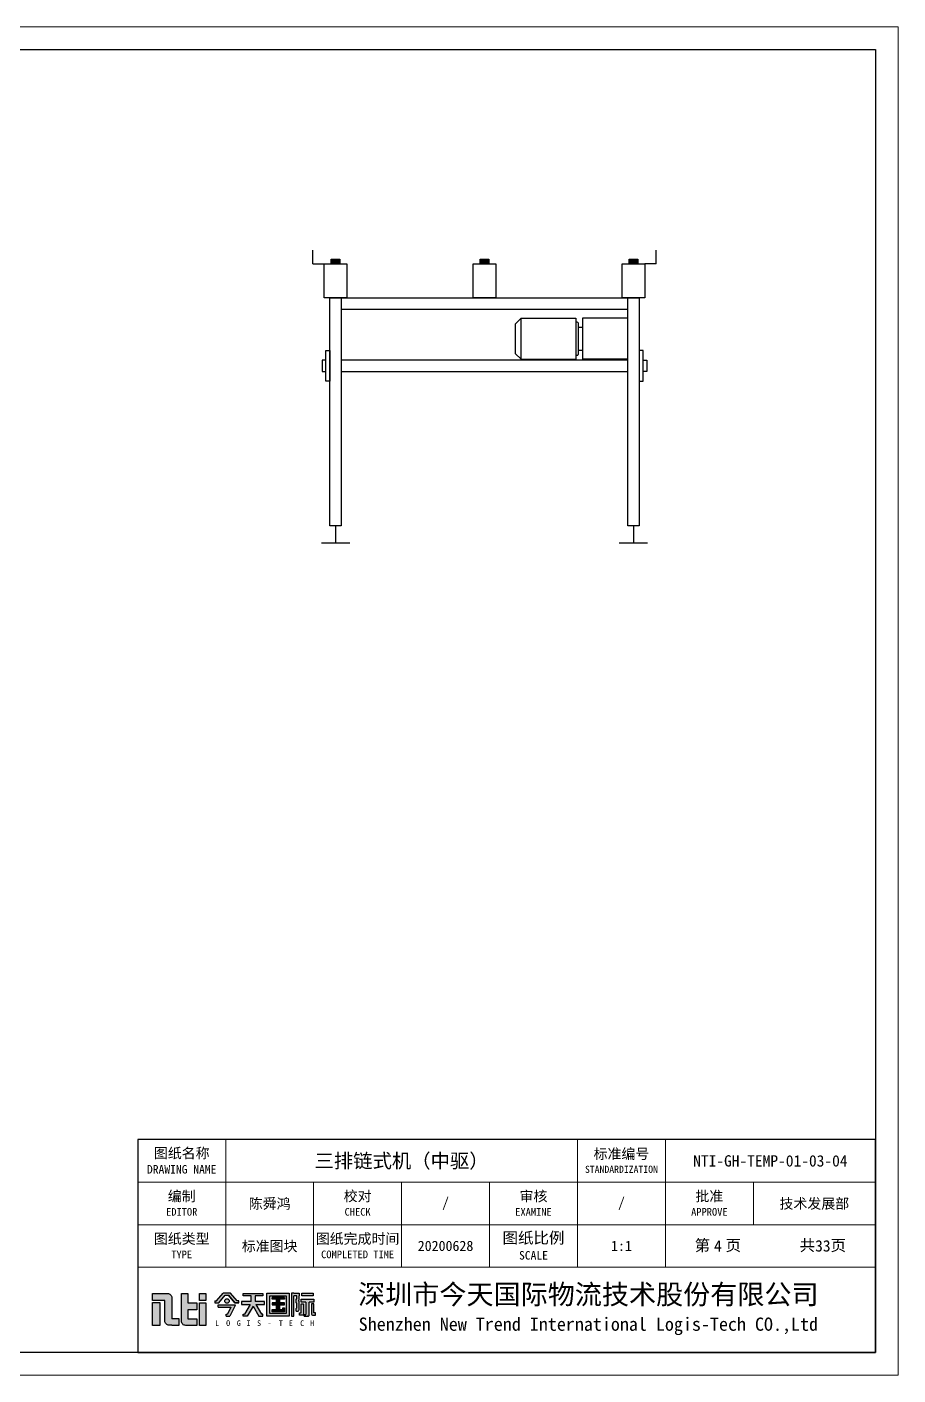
# Model space of a CAD drawing. Header units: millimetres. Extents: x 13310 to 204601, y -25828 to 2684.
# Drawn here: x 43611 to 46681, y -2068 to 2684 of the extents above; entities that cross this region are included whole.
import ezdxf
from ezdxf.enums import TextEntityAlignment as Align

# ---------------------------------------------------------------- set-up
doc = ezdxf.new("R2010")
doc.units = ezdxf.units.MM
doc.layers.add('NTI-粗实线', color=7, linetype='Continuous')
doc.layers.add('NTI-细实线', color=7, linetype='Continuous', lineweight=9)
doc.layers.add('NTI-输送设备', color=7, linetype='Continuous', plot=False)
doc.styles.add('标题栏', font='')
doc.styles.get('标题栏').set_extended_font_data('SimSun')

# ---------------------------------------------------------------- blocks, each defined once
blk = doc.blocks.new('*U39')
at = {"layer": 'NTI-输送设备'}
for p, q in [((-605, 859), (-605, 907)), ((605, 859), (605, 907)), ((-605, 859), (-565, 859)), ((605, 859), (565, 859)), ((-505, 739), (505, 739)), ((-505, 699), (505, 699)), ((-525, -65), (-525, -125)), ((525, -65), (525, -125)), ((-575, -125), (-475, -125)), ((475, -125), (575, -125))]:
    blk.add_line(p, q, dxfattribs=at)
at = {"layer": 'NTI-输送设备', "color": 2}
for p, q in [((129.5, 667), (108.5, 646)), ((129.5, 522), (129.5, 667)), ((129.5, 667), (321.8, 667)), ((321.8, 667), (321.8, 522)), ((345, 667), (345, 522)), ((505, 667), (345, 667)), ((505, 522), (505, 667)), ((108.5, 646), (108.5, 543)), ((326.8, 653), (321.8, 653)), ((329.8, 650), (329.8, 539)), ((344.8, 634.5), (332.8, 634.5)), ((108.5, 543), (129.5, 522)), ((321.8, 536), (326.8, 536)), ((332.8, 554.5), (344.8, 554.5)), ((129.5, 522), (321.8, 522)), ((505, 522), (345, 522))]:
    blk.add_line(p, q, dxfattribs=at)
at = {"layer": 'NTI-输送设备'}
for points in [[(-565, 859), (-485, 859), (-485, 739), (-565, 739)], [(-540, 875), (-510, 875), (-510, 859), (-540, 859)], [(-40, 859), (40, 859), (40, 739), (-40, 739)], [(-15, 875), (15, 875), (15, 859), (-15, 859)], [(485, 859), (565, 859), (565, 739), (485, 739)], [(510, 875), (540, 875), (540, 859), (510, 859)], [(-545, 739), (-505, 739), (-505, -65), (-545, -65)], [(505, 739), (545, 739), (545, -65), (505, -65)], [(-545, 553), (-545, 445), (-559, 445), (-559, 553)], [(545, 553), (545, 445), (559, 445), (559, 553)], [(-572, 519), (-572, 479), (-559, 479), (-559, 519)], [(572, 519), (572, 479), (559, 479), (559, 519)]]:
    blk.add_lwpolyline(points, close=True, dxfattribs=at)
at = {"layer": 'NTI-输送设备', "const_width": 16}
for points in [[(-540, 867), (-510, 867)], [(-15, 867), (15, 867)], [(510, 867), (540, 867)]]:
    blk.add_lwpolyline(points, dxfattribs=at)
at = {"layer": 'NTI-输送设备'}
blk.add_lwpolyline([(-505, 479), (505, 479), (505, 519), (-505, 519)], dxfattribs=at)
at = {"layer": 'NTI-输送设备', "color": 2}
for centre, start, end in [((326.8, 650), 0, 90), ((332.8, 637.5), 180, 270), ((326.8, 539), 270, 0), ((332.8, 551.5), 90, 180)]:
    blk.add_arc(centre, 3, start, end, dxfattribs=at)
blk = doc.blocks.new('图块标准图框标题栏')
h = blk.add_hatch(color=1)
h.dxf.hatch_style = 1
h.paths.add_polyline_path([(-126.08, 8.76), (-127.42, 8.76), (-127.42, 4.73), (-126.08, 4.73)])
h.paths.add_polyline_path([(-124, 9.62, 0.414214), (-124.75, 10.37), (-125.22, 10.37), (-127.41, 10.37), (-127.41, 9.11), (-125.22, 9.11), (-125.22, 5.54, 0.414214), (-124.47, 4.79), (-124, 4.79), (-122.69, 4.79), (-122.69, 5.9), (-124, 5.9)])
h.paths.add_polyline_path([(-121.17, 8.75), (-121.17, 10.37), (-122.3, 10.37), (-122.3, 5.5, 0.414214), (-121.55, 4.75), (-121.17, 4.75), (-119.6, 4.75), (-119.6, 5.89), (-121.17, 5.89), (-121.17, 7.51), (-119.6, 7.51), (-119.6, 8.75)])
h.paths.add_polyline_path([(-117.97, 8.75), (-119.09, 8.75), (-119.09, 4.75), (-117.97, 4.75)])
h.paths.add_polyline_path([(-117.97, 10.37), (-119.09, 10.37), (-119.09, 9.13), (-117.97, 9.13)])
h = blk.add_hatch(color=256)
h.dxf.hatch_style = 1
h.paths.add_polyline_path([(-113.64, 10.45), (-114.96, 10.45), (-116.14, 9.05), (-116.4, 9.05), (-116.4, 8.75), (-115.7, 8.75), (-114.6, 10.05), (-114, 10.05), (-112.9, 8.75), (-112.2, 8.75), (-112.2, 9.05), (-112.45, 9.05)])
h.paths.add_polyline_path([(-113.88, 9.05, 1), (-114.66, 9.05, 1)])
h.paths.add_polyline_path([(-112.8, 8.25), (-112.8, 8.35), (-115.8, 8.35), (-115.8, 7.95), (-113.6, 7.95), (-114.2, 6.75), (-114.4, 6.75), (-114.4, 6.35), (-113.75, 6.35)])
h.paths.add_polyline_path([(-107.63, 8.95), (-109.33, 8.95), (-109.33, 9.95), (-107.93, 9.95), (-107.93, 10.35), (-111.43, 10.35), (-111.43, 9.95), (-110.03, 9.95), (-110.03, 8.95), (-111.73, 8.95), (-111.73, 8.45), (-110.19, 8.45), (-111.19, 6.75), (-111.43, 6.75), (-111.43, 6.35), (-110.73, 6.35), (-109.68, 8.14), (-108.63, 6.35), (-107.93, 6.35), (-107.93, 6.75), (-108.16, 6.75), (-109.16, 8.45), (-107.63, 8.45)])
h.paths.add_polyline_path([(-103.33, 10.45), (-107.23, 10.45), (-107.23, 6.35), (-103.33, 6.35)])
h.paths.add_polyline_path([(-106.73, 9.95), (-103.83, 9.95), (-103.83, 6.85), (-106.73, 6.85)], flags=16)
h.paths.add_polyline_path([(-106.33, 8.75), (-105.53, 8.75), (-105.53, 9.35), (-106.33, 9.35), (-106.33, 9.65), (-104.13, 9.65), (-104.13, 9.35), (-105.03, 9.35), (-105.03, 8.75), (-104.13, 8.75), (-104.13, 8.35), (-105.03, 8.35), (-105.03, 7.55), (-104.43, 7.55), (-104.43, 7.85), (-104.13, 7.85), (-104.13, 7.55), (-104.13, 7.15), (-106.33, 7.15), (-106.33, 7.55), (-105.53, 7.55), (-105.53, 8.35), (-106.33, 8.35)], flags=0)
h.paths.add_polyline_path([(-101.57, 8.95), (-101.67, 9.05), (-101.67, 9.15), (-101.57, 9.25), (-101.57, 9.95), (-101.57, 10.45), (-102.47, 10.45), (-102.87, 10.45), (-102.87, 6.35), (-102.47, 6.35), (-102.47, 9.95), (-101.97, 9.95), (-101.97, 9.45), (-102.07, 9.45), (-102.07, 8.75), (-101.97, 8.65), (-101.97, 7.85), (-102.07, 7.75), (-102.07, 7.25), (-101.97, 7.25), (-101.82, 7.25, 0.414214), (-101.57, 7.5)])
h.paths.add_polyline_path([(-98.97, 9.35), (-101.17, 9.35), (-101.17, 8.85), (-100.37, 8.85), (-100.37, 6.65), (-100.67, 6.65), (-100.67, 6.35), (-100.37, 6.35), (-100.07, 6.35), (-100.02, 6.35, 0.414214), (-99.77, 6.6), (-99.77, 8.85), (-98.97, 8.85)])
h.paths.add_polyline_path([(-99.07, 10.45), (-101.07, 10.45), (-101.07, 9.95), (-99.07, 9.95)])
h.paths.add_polyline_path([(-100.77, 8.55), (-101.17, 8.55), (-101.17, 6.95), (-101.47, 6.95), (-101.47, 6.55), (-101.17, 6.55), (-101.02, 6.55, 0.414214), (-100.77, 6.8)])
h.paths.add_polyline_path([(-98.97, 8.55), (-99.37, 8.55), (-99.37, 6.8, 0.414214), (-99.12, 6.55), (-98.97, 6.55), (-98.67, 6.55), (-98.67, 6.95), (-98.97, 6.95)])
h = blk.add_hatch(color=256)
h.dxf.hatch_style = 1
h.paths.add_polyline_path([(-105.03, 8.75), (-105.03, 9.35), (-104.13, 9.35), (-104.13, 9.65), (-106.33, 9.65), (-106.33, 9.35), (-105.53, 9.35), (-105.53, 8.75), (-106.33, 8.75), (-106.33, 8.35), (-105.53, 8.35), (-105.53, 7.55), (-106.33, 7.55), (-106.33, 7.15), (-104.13, 7.15), (-104.13, 7.55), (-104.13, 7.85), (-104.43, 7.85), (-104.43, 7.55), (-105.03, 7.55), (-105.03, 8.35), (-104.13, 8.35), (-104.13, 8.75)])
for p, q in [((-116.14, 9.05), (-114.96, 10.45)), ((-115.7, 8.75), (-114.6, 10.05)), ((-113.64, 10.45), (-114.96, 10.45)), ((-114.6, 10.05), (-114, 10.05)), ((-114.6, 10.05), (-114, 10.05)), ((-114, 10.05), (-112.9, 8.75)), ((-112.9, 8.75), (-114, 10.05)), ((-112.45, 9.05), (-113.64, 10.45)), ((-116.4, 9.05), (-116.4, 8.75)), ((-116.4, 9.05), (-116.14, 9.05)), ((-116.4, 8.75), (-115.7, 8.75)), ((-115.8, 7.95), (-113.6, 7.95)), ((-113.6, 7.95), (-114.2, 6.75)), ((-112.8, 8.25), (-113.75, 6.35)), ((-112.9, 8.75), (-112.2, 8.75)), ((-112.2, 8.75), (-112.9, 8.75)), ((-112.2, 9.05), (-112.45, 9.05)), ((-112.2, 8.75), (-112.2, 9.05)), ((-110.19, 8.45), (-111.19, 6.75)), ((-109.68, 8.14), (-110.73, 6.35)), ((-109.68, 8.14), (-108.63, 6.35)), ((-109.16, 8.45), (-108.16, 6.75)), ((-102.07, 7.25), (-101.97, 7.25)), ((-101.57, 9.25), (-101.67, 9.15)), ((-101.67, 9.15), (-101.67, 9.05)), ((-101.57, 8.95), (-101.67, 9.05)), ((-114.4, 6.35), (-114.4, 6.75)), ((-114.4, 6.75), (-114.2, 6.75)), ((-111.43, 6.75), (-111.19, 6.75)), ((-111.43, 6.35), (-111.43, 6.75)), ((-110.73, 6.35), (-111.43, 6.35)), ((-108.63, 6.35), (-107.93, 6.35)), ((-107.93, 6.75), (-108.16, 6.75)), ((-107.93, 6.35), (-107.93, 6.75))]:
    blk.add_line(p, q)
at = {"color": 7, "linetype": 'Continuous'}
for p, q in [((-115.8, 7.95), (-115.8, 8.35)), ((-115.8, 8.35), (-112.8, 8.35)), ((-112.8, 8.35), (-112.8, 8.25)), ((-99.77, 6.6), (-99.77, 8.65))]:
    blk.add_line(p, q, dxfattribs=at)
at = {"color": 1}
for points in [[(-125.22, 9.11), (-127.41, 9.11), (-127.41, 10.37), (-125.22, 10.37)], [(-121.17, 8.75), (-119.6, 8.75), (-119.6, 7.51), (-121.17, 7.51)], [(-121.17, 7.51), (-121.17, 5.89)], [(-124, 4.79), (-122.69, 4.79), (-122.69, 5.9), (-124, 5.9)], [(-121.17, 5.89), (-119.6, 5.89), (-119.6, 4.75), (-121.17, 4.75)]]:
    blk.add_lwpolyline(points, dxfattribs=at)
for points in [[(-125.22, 10.37), (-124.75, 10.37, -0.414214), (-124, 9.62), (-124, 5.9)], [(-121.17, 4.75), (-121.55, 4.75, -0.414214), (-122.3, 5.5), (-122.3, 10.37), (-121.17, 10.37), (-121.17, 8.75)], [(-124, 4.79), (-124.47, 4.79, -0.414214), (-125.22, 5.54), (-125.22, 9.11)]]:
    blk.add_lwpolyline(points, format="xyb", dxfattribs=at)
for points in [[(-119.09, 10.37), (-117.97, 10.37), (-117.97, 9.13), (-119.09, 9.13)], [(-127.42, 8.76), (-126.08, 8.76), (-126.08, 4.73), (-127.42, 4.73)], [(-119.09, 8.75), (-117.97, 8.75), (-117.97, 4.75), (-119.09, 4.75)]]:
    blk.add_lwpolyline(points, close=True, dxfattribs=at)
for points in [[(-110.03, 9.95), (-111.43, 9.95), (-111.43, 10.35), (-107.93, 10.35), (-107.93, 9.95), (-109.33, 9.95)], [(-110.03, 8.95), (-110.03, 9.95)], [(-109.33, 9.95), (-109.33, 8.95)], [(-105.53, 9.35), (-106.33, 9.35), (-106.33, 9.65), (-104.13, 9.65), (-104.13, 9.35), (-105.03, 9.35)], [(-102.47, 10.45), (-102.87, 10.45), (-102.87, 6.35), (-102.47, 6.35), (-102.47, 9.95)], [(-102.47, 10.45), (-101.57, 10.45), (-101.57, 9.95)], [(-101.97, 9.95), (-102.47, 9.95)], [(-101.57, 9.25), (-101.57, 9.95)], [(-110.03, 8.95), (-111.73, 8.95), (-111.73, 8.45), (-110.19, 8.45)], [(-109.16, 8.45), (-107.63, 8.45), (-107.63, 8.95), (-109.33, 8.95)], [(-105.53, 8.75), (-106.33, 8.75), (-106.33, 8.35), (-105.53, 8.35)], [(-104.13, 7.55), (-104.13, 7.15), (-106.33, 7.15), (-106.33, 7.55), (-105.53, 7.55)], [(-105.53, 8.75), (-105.53, 9.35)], [(-105.53, 7.55), (-105.53, 8.35)], [(-105.03, 9.35), (-105.03, 8.75)], [(-105.03, 8.35), (-104.13, 8.35), (-104.13, 8.75), (-105.03, 8.75)], [(-105.03, 8.35), (-105.03, 7.55)], [(-105.03, 7.55), (-104.43, 7.55)], [(-104.43, 7.55), (-104.43, 7.85), (-104.13, 7.85), (-104.13, 7.55)], [(-100.37, 8.85), (-101.17, 8.85), (-101.17, 9.35), (-98.97, 9.35), (-98.97, 8.85), (-99.77, 8.85)], [(-100.37, 8.85), (-100.37, 6.65)], [(-101.17, 6.55), (-101.47, 6.55), (-101.47, 6.95), (-101.17, 6.95)], [(-100.37, 6.35), (-100.67, 6.35), (-100.67, 6.65), (-100.37, 6.65)], [(-98.97, 6.55), (-98.67, 6.55), (-98.67, 6.95), (-98.97, 6.95)]]:
    blk.add_lwpolyline(points)
for points in [[(-107.23, 10.45), (-103.33, 10.45), (-103.33, 6.35), (-107.23, 6.35)], [(-106.73, 9.95), (-103.83, 9.95), (-103.83, 6.85), (-106.73, 6.85)], [(-101.07, 10.45), (-99.07, 10.45), (-99.07, 9.95), (-101.07, 9.95)]]:
    blk.add_lwpolyline(points, close=True)
at = {"color": 7, "linetype": 'Continuous'}
for points in [[(-104.13, 9.55), (-104.13, 9.65), (-106.33, 9.65)], [(-102.07, 7.25), (-102.07, 7.75), (-101.97, 7.85), (-101.97, 8.65), (-102.07, 8.75), (-102.07, 9.45), (-101.97, 9.45), (-101.97, 9.95)], [(-114.4, 6.35), (-113.75, 6.35)], [(-100.67, 6.35), (-100.67, 6.55)], [(-100.67, 6.35), (-100.07, 6.35)], [(-100.02, 6.35), (-100.07, 6.35)]]:
    blk.add_lwpolyline(points, dxfattribs=at)
for points in [[(-101.97, 7.25), (-101.82, 7.25, 0.414214), (-101.57, 7.5), (-101.57, 8.95)], [(-101.17, 6.95), (-101.17, 8.55), (-100.77, 8.55), (-100.77, 6.8, -0.414214), (-101.02, 6.55), (-101.17, 6.55)], [(-100.37, 6.35), (-100.02, 6.35, 0.414214), (-99.77, 6.6), (-99.77, 8.85)], [(-98.97, 6.95), (-98.97, 8.55), (-99.37, 8.55), (-99.37, 6.8, 0.414214), (-99.12, 6.55), (-98.97, 6.55)]]:
    blk.add_lwpolyline(points, format="xyb")
blk.add_circle((-114.27, 9.05), 0.388, dxfattribs=at)
at = {"layer": 'NTI-粗实线'}
blk.add_lwpolyline([(-130, 0), (0, 0), (0, 37.5), (-130, 37.5)], close=True, dxfattribs=at)
at = {"layer": 'NTI-细实线'}
for p, q in [((-114.5, 37.5), (-114.5, 15)), ((-52.5, 22.5), (-52.5, 37.5)), ((-37, 22.5), (-37, 37.5)), ((0, 30), (-130, 30)), ((-99, 30), (-99, 15)), ((-83.5, 30), (-83.5, 15)), ((-68, 30), (-68, 15)), ((-21.5, 30), (-21.5, 22.5)), ((0, 22.5), (-130, 22.5)), ((-52.5, 22.5), (-52.5, 15)), ((-37, 22.5), (-37, 15)), ((0, 15), (-130, 15))]:
    blk.add_line(p, q, dxfattribs=at)
at = {"style": '标题栏'}
blk.add_attdef('图纸名称', text='', height=2.5, dxfattribs=at).set_placement((-83.5, 33.75), align=Align.MIDDLE_CENTER)
for tag, height, p in [('标准编号', 2, (-18.5, 33.75)), ('编制人员', 1.8, (-106.75, 26.25)), ('校对人员', 1.8, (-75.75, 26.25)), ('审核人员', 1.8, (-44.75, 26.25)), ('批准', 1.8, (-10.75, 26.25)), ('图纸类型', 1.8, (-106.75, 18.75)), ('图纸完成时间', 1.8, (-75.75, 18.75)), ('图纸比例', 1.8, (-44.75, 18.75)), ('N', 2, (-27.75, 18.75)), ('N', 2, (-9.25, 18.75))]:
    blk.add_attdef(tag, text='', height=height, dxfattribs=at).set_placement(p, align=Align.MIDDLE)
at = {"layer": 'NTI-细实线', "color": 7, "style": '标题栏'}
for s, p in [('L', (-116.36, 4.64)), ('O', (-114.42, 4.64)), ('G', (-112.54, 4.64)), ('I', (-110.82, 4.64)), ('S', (-108.97, 4.64)), ('-', (-107.13, 4.64)), ('T', (-105.13, 4.64)), ('E', (-103.36, 4.64)), ('C', (-101.38, 4.64)), ('H', (-99.62, 4.64))]:
    blk.add_text(s, height=1, dxfattribs=at).set_placement(p)
at = {"layer": 'NTI-细实线', "attachment_point": 5, "style": '标题栏'}
for s, insert, char_height, width in [('图纸名称\\P{\\H0.83333x;DRAWING NAME}', (-122.25, 33.75), 1.8, 15.1979), ('标准编号\\P{\\H0.7x;STANDARDIZATION}', (-44.75, 33.75), 1.8, 15.1979), ('编制\\P{\\H0.75x;EDITOR}', (-122.25, 26.25), 1.8, 14.4665), ('校对\\P{\\H0.75x;CHECK}', (-91.25, 26.25), 1.8, 14.4665), ('审核\\P{\\H0.75x;EXAMINE}', (-60.25, 26.25), 1.8, 14.4665), ('批准\\P{\\H0.75x;APPROVE}', (-29.25, 26.25), 1.8, 14.4665), ('图纸比例\\P{\\H0.75x;SCALE}', (-60.25, 18.75), 2, 14.4665), ('图纸类型\\P{\\H0.75x;TYPE}', (-122.25, 18.75), 1.8, 14.4665), ('图纸完成时间\\P{\\H0.75x;COMPLETED TIME}', (-91.25, 18.75), 1.8, 17.2878), ('第  页', (-27.75, 18.75), 2, 24.25), ('共  页', (-9.25, 18.75), 2, 24.25), ('深圳市今天国际物流技术股份有限公司\\P{\\H0.66667x;Shenzhen New Trend International Logis-Tech CO.,Ltd}', (-50.58, 7.5), 3.5, 116.0664)]:
    blk.add_mtext(s, dxfattribs=dict(at, insert=insert, char_height=char_height, width=width))

msp = doc.modelspace()

# ---------------------------------------------------------------- linework, layer by layer
at = {"layer": 'NTI-粗实线'}
msp.add_lwpolyline([(40361.4, -1988.4), (40361.4, 2603.6), (46601.4, 2603.6), (46601.4, -1988.4)], close=True, dxfattribs=at)
at = {"layer": 'NTI-细实线'}
msp.add_lwpolyline([(39961.4, -2068.4), (39961.4, 2683.6), (46681.4, 2683.6), (46681.4, -2068.4)], close=True, dxfattribs=at)

# ---------------------------------------------------------------- block references
ref = msp.add_blockref('图块标准图框标题栏', (46601.4, -1988.4), dxfattribs=dict(xscale=20, yscale=20, zscale=20))
ref.add_attrib('图纸名称', '三排链式机（中驱）', dxfattribs={"height": 50, "style": '标题栏'}).set_placement((44931.4, -1313.4), align=Align.MIDDLE_CENTER)
ref.add_attrib('标准编号', 'NTI-GH-TEMP-01-03-04', dxfattribs={"height": 40, "style": '标题栏'}).set_placement((46231.4, -1313.4), align=Align.MIDDLE)
ref.add_attrib('图纸类型', '标准图块', dxfattribs={"height": 36, "style": '标题栏'}).set_placement((44466.4, -1613.4), align=Align.MIDDLE)
ref.add_attrib('图纸比例', '1:1', dxfattribs={"height": 36, "style": '标题栏'}).set_placement((45706.4, -1613.4), align=Align.MIDDLE)
ref.add_attrib('图纸完成时间', '20200628', dxfattribs={"height": 36, "style": '标题栏'}).set_placement((45086.4, -1613.4), align=Align.MIDDLE)
ref.add_attrib('编制人员', '陈舜鸿', dxfattribs={"height": 36, "style": '标题栏'}).set_placement((44466.4, -1463.4), align=Align.MIDDLE)
ref.add_attrib('校对人员', '/', dxfattribs={"height": 36, "style": '标题栏'}).set_placement((45086.4, -1463.4), align=Align.MIDDLE)
ref.add_attrib('审核人员', '/', dxfattribs={"height": 36, "style": '标题栏'}).set_placement((45706.4, -1463.4), align=Align.MIDDLE)
ref.add_attrib('批准', '技术发展部', dxfattribs={"height": 36, "style": '标题栏'}).set_placement((46386.4, -1463.4), align=Align.MIDDLE)
ref.add_attrib('N', '33', dxfattribs={"height": 40, "style": '标题栏'}).set_placement((46416.4, -1613.4), align=Align.MIDDLE)
ref.add_attrib('N', '4', dxfattribs={"height": 40, "style": '标题栏'}).set_placement((46046.4, -1613.4), align=Align.MIDDLE)
at = {"layer": 'NTI-输送设备'}
msp.add_blockref('*U39', (45223.8, 990.1), dxfattribs=at)

doc.saveas('drawing.dxf')
